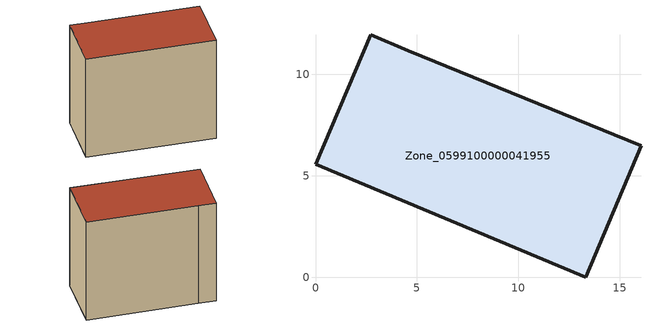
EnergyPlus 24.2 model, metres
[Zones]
Zone_0599100000041955
 floor ground (C_G): 16.05,6.48 13.32,0 0,5.57 2.71,11.96 4.58,11.17 z0
 wall outside (C_F): 4.58,11.17 2.71,11.96 0,5.57 13.32,0 16.05,6.48 4.58,11.17 z0:12.45
 roof outside (C_R): 13.32,0 16.05,6.48 4.58,11.17 2.71,11.96 0,5.57 z12.45
[BUILDING]
Pand.0599100000041955: North Axis=0; Terrain=City; Loads Convergence Tolerance Value=0.04; Temperature Convergence Tolerance Value=0.4; Solar Distribution=FullExterior; Maximum Number of Warmup Days=25; Minimum Number of Warmup Days=1
[Site:Location]
Rotterdam.The.Hague.AP_ZH_NLD Design_Conditions: Latitude=51.96; Longitude=4.45; Time Zone=1; Elevation=-4.5
[SITE:GROUNDTEMPERATURE:BUILDINGSURFACE]
18, 18, 18, 18, 18, 18, 18, 18, 18, 18, 18, 18
[MATERIAL] Thermal Absorptance=0.9; Solar Absorptance=0.7; Visible Absorptance=0.7
Name | Roughness | Thickness | Conductivity | Density | Specific Heat
G.TI.1946 | MediumSmooth | 0.15 | 1 | 540 | 1210
F.TI.1946 | Rough | 0.3 | 0.857143 | 1920 | 840
R.TI.1946 | MediumRough | 0.2 | 0.1 | 1500 | 1000
[CONSTRUCTION]
C_G: G.TI.1946
C_F: F.TI.1946
C_R: R.TI.1946
[ZONE]
Zone_0599100000041955: Type=1; Multiplier=1; Ceiling Height=Autocalculate; Volume=Autocalculate; Floor Area=autocalculate; Part of Total Floor Area=Yes
[ZONEINFILTRATION:DESIGNFLOWRATE]
Infil_Zone_0599100000041955: Zone or ZoneList or Space or SpaceList=Zone_0599100000041955; Schedule=AlwaysOn; Design Flow Rate Calculation Method=Flow/Area; Flow Rate per Floor Area=0.003; Constant Term Coefficient=1; Temperature Term Coefficient=0; Velocity Term Coefficient=0; Velocity Squared Term Coefficient=0
[HVACTEMPLATE:ZONE:IDEALLOADSAIRSYSTEM]
Zone_0599100000041955: Maximum Heating Supply Air Temperature=50; Minimum Cooling Supply Air Temperature=13; Maximum Heating Supply Air Humidity Ratio=0.0156; Minimum Cooling Supply Air Humidity Ratio=0.0077; Heating Limit=NoLimit; Cooling Limit=NoLimit; Dehumidification Control Type=ConstantSensibleHeatRatio; Cooling Sensible Heat Ratio=0.7; Dehumidification Setpoint=60; Humidification Control Type=None; Humidification Setpoint=30; Outdoor Air Method=None; Outdoor Air Flow Rate per Person=0.00944; Outdoor Air Flow Rate per Zone Floor Area=0; Outdoor Air Flow Rate per Zone=0; Demand Controlled Ventilation Type=None; Outdoor Air Economizer Type=NoEconomizer; Heat Recovery Type=None; Sensible Heat Recovery Effectiveness=0.7; Latent Heat Recovery Effectiveness=0.65
[ZONECONTROL:THERMOSTAT]
ThermostatControl_Zone_0599100000041955: Zone or ZoneList=Zone_0599100000041955; Control Type Schedule=DualSetpointControlType; Control 1=Thermostat_Zone_0599100000041955; Temperature Difference Between Cutout And Setpoint=0
[THERMOSTATSETPOINT:DUALSETPOINT]
Thermostat_Zone_0599100000041955: Heating Setpoint Temperature Schedule=HeatingSetpoint_Zone_0599100000041955; Cooling Setpoint Temperature Schedule=CoolingSetpoint_Zone_0599100000041955
[SCHEDULE:COMPACT]
HeatingSetpoint_Zone_0599100000041955: Through: 12/31, For: AllDays, Until: 24:00, 21
CoolingSetpoint_Zone_0599100000041955: Through: 12/31, For: AllDays, Until: 24:00, 24
DualSetpointControlType: Through: 12/31, For: AllDays, Until: 24:00, 4
AlwaysOn: Through: 12/31, For: AllDays, Until: 24:00, 1
